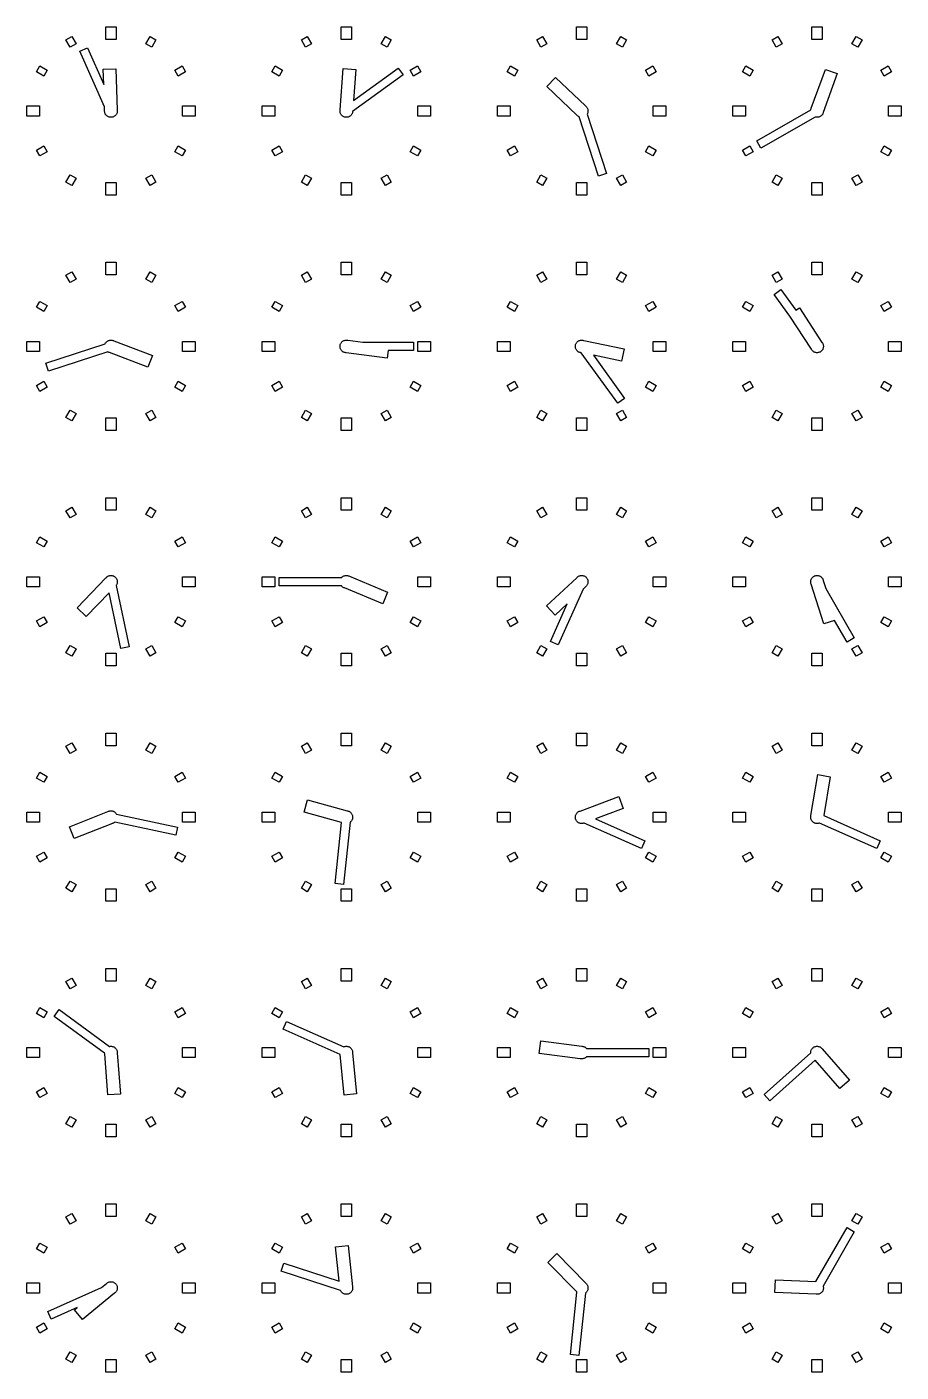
# Model space of a CAD drawing. Header units: millimetres. Extents: x -8 to 856, y -8 to 688.
# Drawn here: x 316 to 420, y 344 to 504 of the extents above; entities that cross this region are included whole.
import ezdxf

# ---------------------------------------------------------------- set-up
doc = ezdxf.new("R2010")
doc.units = ezdxf.units.MM

msp = doc.modelspace()

# ---------------------------------------------------------------- linework, layer by layer
for points in [[(326.6, 502.5), (325.4, 502.5), (325.4, 504), (326.6, 504), (326.6, 502.5)], [(354.6, 502.5), (353.4, 502.5), (353.4, 504), (354.6, 504), (354.6, 502.5)], [(382.6, 502.5), (381.4, 502.5), (381.4, 504), (382.6, 504), (382.6, 502.5)], [(410.6, 502.5), (409.4, 502.5), (409.4, 504), (410.6, 504), (410.6, 502.5)], [(321.85, 501.99), (321.15, 501.59), (320.65, 502.46), (321.35, 502.86), (321.85, 501.99)], [(330.85, 501.59), (330.15, 501.99), (330.65, 502.86), (331.35, 502.46), (330.85, 501.59)], [(349.85, 501.99), (349.15, 501.59), (348.65, 502.46), (349.35, 502.86), (349.85, 501.99)], [(358.85, 501.59), (358.15, 501.99), (358.65, 502.86), (359.35, 502.46), (358.85, 501.59)], [(377.85, 501.99), (377.15, 501.59), (376.65, 502.46), (377.35, 502.86), (377.85, 501.99)], [(386.85, 501.59), (386.15, 501.99), (386.65, 502.86), (387.35, 502.46), (386.85, 501.59)], [(405.85, 501.99), (405.15, 501.59), (404.65, 502.46), (405.35, 502.86), (405.85, 501.99)], [(414.85, 501.59), (414.15, 501.99), (414.65, 502.86), (415.35, 502.46), (414.85, 501.59)], [(326.7, 493.71), (326.67, 493.64), (326.63, 493.58), (326.58, 493.52), (326.53, 493.47), (326.48, 493.42), (326.42, 493.37), (326.36, 493.33), (326.29, 493.3), (326.22, 493.28), (326.15, 493.26), (326.07, 493.25), (326, 493.25), (325.93, 493.25), (325.85, 493.26), (325.78, 493.28), (325.71, 493.3), (325.64, 493.33), (325.58, 493.37), (325.52, 493.42), (325.47, 493.47), (325.42, 493.52), (325.37, 493.58), (325.33, 493.64), (325.3, 493.71), (325.28, 493.78), (325.26, 493.85), (325.25, 493.93), (325.25, 494), (325.25, 494.05), (325.23, 494.5), (322.29, 501.1), (323.2, 501.51), (325.14, 497.16), (325.08, 498.97), (326.58, 499.02), (326.75, 494.1), (326.75, 494.07), (326.75, 494), (326.75, 493.93), (326.74, 493.85), (326.72, 493.78), (326.7, 493.71)], [(318.41, 498.85), (318.01, 498.15), (317.14, 498.65), (317.54, 499.35), (318.41, 498.85)], [(333.99, 498.15), (333.59, 498.85), (334.46, 499.35), (334.86, 498.65), (333.99, 498.15)], [(346.41, 498.85), (346.01, 498.15), (345.14, 498.65), (345.54, 499.35), (346.41, 498.85)], [(361.99, 498.15), (361.59, 498.85), (362.46, 499.35), (362.86, 498.65), (361.99, 498.15)], [(374.41, 498.85), (374.01, 498.15), (373.14, 498.65), (373.54, 499.35), (374.41, 498.85)], [(389.99, 498.15), (389.59, 498.85), (390.46, 499.35), (390.86, 498.65), (389.99, 498.15)], [(402.41, 498.85), (402.01, 498.15), (401.14, 498.65), (401.54, 499.35), (402.41, 498.85)], [(417.99, 498.15), (417.59, 498.85), (418.46, 499.35), (418.86, 498.65), (417.99, 498.15)], [(354.7, 493.71), (354.67, 493.64), (354.63, 493.58), (354.58, 493.52), (354.53, 493.47), (354.48, 493.42), (354.42, 493.37), (354.36, 493.33), (354.29, 493.3), (354.22, 493.28), (354.15, 493.26), (354.07, 493.25), (354, 493.25), (353.93, 493.25), (353.85, 493.26), (353.78, 493.28), (353.71, 493.3), (353.64, 493.33), (353.58, 493.37), (353.52, 493.42), (353.47, 493.47), (353.42, 493.52), (353.37, 493.58), (353.33, 493.64), (353.3, 493.71), (353.28, 493.78), (353.26, 493.85), (353.25, 493.93), (353.25, 494), (353.25, 494.07), (353.26, 494.14), (353.64, 499.04), (355.14, 498.93), (354.85, 495.24), (360.18, 499.11), (360.77, 498.3), (354.75, 493.93), (354.75, 493.93), (354.74, 493.85), (354.72, 493.78), (354.7, 493.71)], [(382.7, 493.71), (382.67, 493.64), (382.65, 493.62), (384.95, 486.55), (384, 486.24), (381.7, 493.31), (381.64, 493.33), (381.58, 493.37), (381.52, 493.42), (381.47, 493.47), (381.42, 493.51), (377.86, 496.9), (378.89, 497.99), (382.46, 494.6), (382.48, 494.58), (382.53, 494.53), (382.58, 494.48), (382.63, 494.42), (382.67, 494.36), (382.7, 494.29), (382.72, 494.22), (382.74, 494.15), (382.75, 494.07), (382.75, 494), (382.75, 493.93), (382.74, 493.85), (382.72, 493.78), (382.7, 493.71)], [(409.26, 494.15), (409.28, 494.22), (409.3, 494.29), (409.32, 494.33), (411.01, 498.95), (412.41, 498.44), (410.73, 493.82), (410.72, 493.78), (410.7, 493.71), (410.67, 493.64), (410.63, 493.58), (410.58, 493.52), (410.53, 493.47), (410.48, 493.42), (410.42, 493.37), (410.36, 493.33), (410.29, 493.3), (410.22, 493.28), (410.15, 493.26), (410.07, 493.25), (410, 493.25), (409.93, 493.25), (409.85, 493.26), (409.78, 493.28), (409.76, 493.28), (403.32, 489.57), (402.82, 490.43), (409.26, 494.15)], [(317.5, 494.6), (317.5, 493.4), (316, 493.4), (316, 494.6), (317.5, 494.6)], [(334.5, 493.4), (334.5, 494.6), (336, 494.6), (336, 493.4), (334.5, 493.4)], [(345.5, 494.6), (345.5, 493.4), (344, 493.4), (344, 494.6), (345.5, 494.6)], [(362.5, 493.4), (362.5, 494.6), (364, 494.6), (364, 493.4), (362.5, 493.4)], [(373.5, 494.6), (373.5, 493.4), (372, 493.4), (372, 494.6), (373.5, 494.6)], [(390.5, 493.4), (390.5, 494.6), (392, 494.6), (392, 493.4), (390.5, 493.4)], [(401.5, 494.6), (401.5, 493.4), (400, 493.4), (400, 494.6), (401.5, 494.6)], [(418.5, 493.4), (418.5, 494.6), (420, 494.6), (420, 493.4), (418.5, 493.4)], [(318.01, 489.85), (318.41, 489.15), (317.54, 488.65), (317.14, 489.35), (318.01, 489.85)], [(333.59, 489.15), (333.99, 489.85), (334.86, 489.35), (334.46, 488.65), (333.59, 489.15)], [(346.01, 489.85), (346.41, 489.15), (345.54, 488.65), (345.14, 489.35), (346.01, 489.85)], [(361.59, 489.15), (361.99, 489.85), (362.86, 489.35), (362.46, 488.65), (361.59, 489.15)], [(374.01, 489.85), (374.41, 489.15), (373.54, 488.65), (373.14, 489.35), (374.01, 489.85)], [(389.59, 489.15), (389.99, 489.85), (390.86, 489.35), (390.46, 488.65), (389.59, 489.15)], [(402.01, 489.85), (402.41, 489.15), (401.54, 488.65), (401.14, 489.35), (402.01, 489.85)], [(417.59, 489.15), (417.99, 489.85), (418.86, 489.35), (418.46, 488.65), (417.59, 489.15)], [(320.65, 485.54), (321.15, 486.41), (321.85, 486.01), (321.35, 485.14), (320.65, 485.54)], [(330.15, 486.01), (330.85, 486.41), (331.35, 485.54), (330.65, 485.14), (330.15, 486.01)], [(349.15, 486.41), (349.85, 486.01), (349.35, 485.14), (348.65, 485.54), (349.15, 486.41)], [(358.15, 486.01), (358.85, 486.41), (359.35, 485.54), (358.65, 485.14), (358.15, 486.01)], [(376.65, 485.54), (377.15, 486.41), (377.85, 486.01), (377.35, 485.14), (376.65, 485.54)], [(386.15, 486.01), (386.85, 486.41), (387.35, 485.54), (386.65, 485.14), (386.15, 486.01)], [(404.65, 485.54), (405.15, 486.41), (405.85, 486.01), (405.35, 485.14), (404.65, 485.54)], [(414.15, 486.01), (414.85, 486.41), (415.35, 485.54), (414.65, 485.14), (414.15, 486.01)], [(325.4, 485.5), (326.6, 485.5), (326.6, 484), (325.4, 484), (325.4, 485.5)], [(353.4, 484), (353.4, 485.5), (354.6, 485.5), (354.6, 484), (353.4, 484)], [(381.4, 485.5), (382.6, 485.5), (382.6, 484), (381.4, 484), (381.4, 485.5)], [(409.4, 485.5), (410.6, 485.5), (410.6, 484), (409.4, 484), (409.4, 485.5)], [(326.6, 474.5), (325.4, 474.5), (325.4, 476), (326.6, 476), (326.6, 474.5)], [(354.6, 474.5), (353.4, 474.5), (353.4, 476), (354.6, 476), (354.6, 474.5)], [(382.6, 474.5), (381.4, 474.5), (381.4, 476), (382.6, 476), (382.6, 474.5)], [(410.6, 474.5), (409.4, 474.5), (409.4, 476), (410.6, 476), (410.6, 474.5)], [(321.85, 473.99), (321.15, 473.59), (320.65, 474.46), (321.35, 474.86), (321.85, 473.99)], [(330.85, 473.59), (330.15, 473.99), (330.65, 474.86), (331.35, 474.46), (330.85, 473.59)], [(349.85, 473.99), (349.15, 473.59), (348.65, 474.46), (349.35, 474.86), (349.85, 473.99)], [(358.85, 473.59), (358.15, 473.99), (358.65, 474.86), (359.35, 474.46), (358.85, 473.59)], [(377.85, 473.99), (377.15, 473.59), (376.65, 474.46), (377.35, 474.86), (377.85, 473.99)], [(386.85, 473.59), (386.15, 473.99), (386.65, 474.86), (387.35, 474.46), (386.85, 473.59)], [(405.85, 473.99), (405.15, 473.59), (404.65, 474.46), (405.35, 474.86), (405.85, 473.99)], [(414.85, 473.59), (414.15, 473.99), (414.65, 474.86), (415.35, 474.46), (414.85, 473.59)], [(410.7, 465.71), (410.67, 465.64), (410.63, 465.58), (410.58, 465.52), (410.53, 465.47), (410.48, 465.42), (410.42, 465.37), (410.36, 465.33), (410.29, 465.3), (410.22, 465.28), (410.15, 465.26), (410.07, 465.25), (410, 465.25), (409.93, 465.25), (409.85, 465.26), (409.78, 465.28), (409.71, 465.3), (409.64, 465.33), (409.58, 465.37), (409.52, 465.42), (409.47, 465.47), (409.42, 465.52), (409.37, 465.58), (409.33, 465.64), (409.33, 465.66), (406.78, 469.58), (404.89, 472.18), (405.7, 472.77), (407.48, 470.32), (407.91, 470.6), (410.58, 466.48), (410.58, 466.48), (410.63, 466.42), (410.67, 466.36), (410.7, 466.29), (410.72, 466.22), (410.74, 466.15), (410.75, 466.07), (410.75, 466), (410.75, 465.93), (410.74, 465.85), (410.72, 465.78), (410.7, 465.71)], [(318.41, 470.85), (318.01, 470.15), (317.14, 470.65), (317.54, 471.35), (318.41, 470.85)], [(333.99, 470.15), (333.59, 470.85), (334.46, 471.35), (334.86, 470.65), (333.99, 470.15)], [(346.41, 470.85), (346.01, 470.15), (345.14, 470.65), (345.54, 471.35), (346.41, 470.85)], [(361.99, 470.15), (361.59, 470.85), (362.46, 471.35), (362.86, 470.65), (361.99, 470.15)], [(374.41, 470.85), (374.01, 470.15), (373.14, 470.65), (373.54, 471.35), (374.41, 470.85)], [(389.99, 470.15), (389.59, 470.85), (390.46, 471.35), (390.86, 470.65), (389.99, 470.15)], [(402.41, 470.85), (402.01, 470.15), (401.14, 470.65), (401.54, 471.35), (402.41, 470.85)], [(417.99, 470.15), (417.59, 470.85), (418.46, 471.35), (418.86, 470.65), (417.99, 470.15)], [(317.5, 466.6), (317.5, 465.4), (316, 465.4), (316, 466.6), (317.5, 466.6)], [(325.31, 466.3), (325.33, 466.36), (325.37, 466.42), (325.42, 466.48), (325.47, 466.53), (325.52, 466.58), (325.58, 466.63), (325.64, 466.67), (325.71, 466.7), (325.78, 466.72), (325.85, 466.74), (325.93, 466.75), (326, 466.75), (326.07, 466.75), (326.15, 466.74), (326.22, 466.72), (326.29, 466.7), (326.35, 466.67), (330.94, 464.91), (330.4, 463.51), (325.81, 465.27), (325.78, 465.28), (325.71, 465.3), (325.64, 465.33), (325.62, 465.35), (318.55, 463.05), (318.24, 464), (325.31, 466.3)], [(334.5, 465.4), (334.5, 466.6), (336, 466.6), (336, 465.4), (334.5, 465.4)], [(345.5, 466.6), (345.5, 465.4), (344, 465.4), (344, 466.6), (345.5, 466.6)], [(353.93, 465.25), (353.85, 465.26), (353.78, 465.28), (353.71, 465.3), (353.64, 465.33), (353.58, 465.37), (353.52, 465.42), (353.47, 465.47), (353.42, 465.52), (353.37, 465.58), (353.33, 465.64), (353.3, 465.71), (353.28, 465.78), (353.26, 465.85), (353.25, 465.93), (353.25, 466), (353.25, 466.07), (353.26, 466.15), (353.28, 466.22), (353.3, 466.29), (353.33, 466.36), (353.37, 466.42), (353.42, 466.48), (353.47, 466.53), (353.52, 466.58), (353.58, 466.63), (353.64, 466.67), (353.71, 466.7), (353.78, 466.72), (353.85, 466.74), (353.93, 466.75), (354, 466.75), (354.07, 466.75), (354.15, 466.74), (354.18, 466.73), (355.95, 466.5), (362, 466.5), (362, 465.5), (358.98, 465.5), (358.86, 464.6), (353.98, 465.25), (353.93, 465.25)], [(362.5, 465.4), (362.5, 466.6), (364, 466.6), (364, 465.4), (362.5, 465.4)], [(373.5, 466.6), (373.5, 465.4), (372, 465.4), (372, 466.6), (373.5, 466.6)], [(381.93, 465.25), (381.85, 465.26), (381.78, 465.28), (381.71, 465.3), (381.64, 465.33), (381.58, 465.37), (381.52, 465.42), (381.47, 465.47), (381.42, 465.52), (381.37, 465.58), (381.33, 465.64), (381.3, 465.71), (381.28, 465.78), (381.26, 465.85), (381.25, 465.93), (381.25, 466), (381.25, 466.07), (381.26, 466.15), (381.28, 466.22), (381.3, 466.29), (381.33, 466.36), (381.37, 466.42), (381.42, 466.48), (381.47, 466.53), (381.52, 466.58), (381.58, 466.63), (381.64, 466.67), (381.71, 466.7), (381.78, 466.72), (381.85, 466.74), (381.93, 466.75), (382, 466.75), (382.07, 466.75), (382.15, 466.74), (382.22, 466.72), (382.24, 466.72), (387.05, 465.69), (386.73, 464.23), (383.39, 464.94), (387.11, 459.82), (386.3, 459.23), (381.93, 465.25), (381.93, 465.25)], [(390.5, 465.4), (390.5, 466.6), (392, 466.6), (392, 465.4), (390.5, 465.4)], [(401.5, 466.6), (401.5, 465.4), (400, 465.4), (400, 466.6), (401.5, 466.6)], [(418.5, 465.4), (418.5, 466.6), (420, 466.6), (420, 465.4), (418.5, 465.4)], [(318.01, 461.85), (318.41, 461.15), (317.54, 460.65), (317.14, 461.35), (318.01, 461.85)], [(333.59, 461.15), (333.99, 461.85), (334.86, 461.35), (334.46, 460.65), (333.59, 461.15)], [(346.01, 461.85), (346.41, 461.15), (345.54, 460.65), (345.14, 461.35), (346.01, 461.85)], [(361.59, 461.15), (361.99, 461.85), (362.86, 461.35), (362.46, 460.65), (361.59, 461.15)], [(374.01, 461.85), (374.41, 461.15), (373.54, 460.65), (373.14, 461.35), (374.01, 461.85)], [(389.59, 461.15), (389.99, 461.85), (390.86, 461.35), (390.46, 460.65), (389.59, 461.15)], [(402.01, 461.85), (402.41, 461.15), (401.54, 460.65), (401.14, 461.35), (402.01, 461.85)], [(417.59, 461.15), (417.99, 461.85), (418.86, 461.35), (418.46, 460.65), (417.59, 461.15)], [(320.65, 457.54), (321.15, 458.41), (321.85, 458.01), (321.35, 457.14), (320.65, 457.54)], [(330.15, 458.01), (330.85, 458.41), (331.35, 457.54), (330.65, 457.14), (330.15, 458.01)], [(349.15, 458.41), (349.85, 458.01), (349.35, 457.14), (348.65, 457.54), (349.15, 458.41)], [(358.15, 458.01), (358.85, 458.41), (359.35, 457.54), (358.65, 457.14), (358.15, 458.01)], [(377.15, 458.41), (377.85, 458.01), (377.35, 457.14), (376.65, 457.54), (377.15, 458.41)], [(386.15, 458.01), (386.85, 458.41), (387.35, 457.54), (386.65, 457.14), (386.15, 458.01)], [(404.65, 457.54), (405.15, 458.41), (405.85, 458.01), (405.35, 457.14), (404.65, 457.54)], [(414.15, 458.01), (414.85, 458.41), (415.35, 457.54), (414.65, 457.14), (414.15, 458.01)], [(325.4, 457.5), (326.6, 457.5), (326.6, 456), (325.4, 456), (325.4, 457.5)], [(353.4, 456), (353.4, 457.5), (354.6, 457.5), (354.6, 456), (353.4, 456)], [(381.4, 456), (381.4, 457.5), (382.6, 457.5), (382.6, 456), (381.4, 456)], [(409.4, 457.5), (410.6, 457.5), (410.6, 456), (409.4, 456), (409.4, 457.5)], [(326.6, 446.5), (325.4, 446.5), (325.4, 448), (326.6, 448), (326.6, 446.5)], [(354.6, 446.5), (353.4, 446.5), (353.4, 448), (354.6, 448), (354.6, 446.5)], [(382.6, 446.5), (381.4, 446.5), (381.4, 448), (382.6, 448), (382.6, 446.5)], [(410.6, 446.5), (409.4, 446.5), (409.4, 448), (410.6, 448), (410.6, 446.5)], [(321.85, 445.99), (321.15, 445.59), (320.65, 446.46), (321.35, 446.86), (321.85, 445.99)], [(330.85, 445.59), (330.15, 445.99), (330.65, 446.86), (331.35, 446.46), (330.85, 445.59)], [(349.85, 445.99), (349.15, 445.59), (348.65, 446.46), (349.35, 446.86), (349.85, 445.99)], [(358.85, 445.59), (358.15, 445.99), (358.65, 446.86), (359.35, 446.46), (358.85, 445.59)], [(377.85, 445.99), (377.15, 445.59), (376.65, 446.46), (377.35, 446.86), (377.85, 445.99)], [(386.85, 445.59), (386.15, 445.99), (386.65, 446.86), (387.35, 446.46), (386.85, 445.59)], [(405.85, 445.99), (405.15, 445.59), (404.65, 446.46), (405.35, 446.86), (405.85, 445.99)], [(414.85, 445.59), (414.15, 445.99), (414.65, 446.86), (415.35, 446.46), (414.85, 445.59)], [(318.41, 442.85), (318.01, 442.15), (317.14, 442.65), (317.54, 443.35), (318.41, 442.85)], [(333.99, 442.15), (333.59, 442.85), (334.46, 443.35), (334.86, 442.65), (333.99, 442.15)], [(346.41, 442.85), (346.01, 442.15), (345.14, 442.65), (345.54, 443.35), (346.41, 442.85)], [(361.99, 442.15), (361.59, 442.85), (362.46, 443.35), (362.86, 442.65), (361.99, 442.15)], [(374.41, 442.85), (374.01, 442.15), (373.14, 442.65), (373.54, 443.35), (374.41, 442.85)], [(389.99, 442.15), (389.59, 442.85), (390.46, 443.35), (390.86, 442.65), (389.99, 442.15)], [(402.41, 442.85), (402.01, 442.15), (401.14, 442.65), (401.54, 443.35), (402.41, 442.85)], [(417.99, 442.15), (417.59, 442.85), (418.46, 443.35), (418.86, 442.65), (417.99, 442.15)], [(317.5, 438.6), (317.5, 437.4), (316, 437.4), (316, 438.6), (317.5, 438.6)], [(325.4, 438.46), (325.42, 438.48), (325.47, 438.53), (325.52, 438.58), (325.58, 438.63), (325.64, 438.67), (325.71, 438.7), (325.78, 438.72), (325.85, 438.74), (325.93, 438.75), (326, 438.75), (326.07, 438.75), (326.15, 438.74), (326.22, 438.72), (326.29, 438.7), (326.36, 438.67), (326.42, 438.63), (326.48, 438.58), (326.53, 438.53), (326.58, 438.48), (326.63, 438.42), (326.67, 438.36), (326.7, 438.29), (326.72, 438.22), (326.74, 438.15), (326.75, 438.07), (326.75, 438), (326.75, 437.93), (326.74, 437.85), (326.72, 437.78), (326.7, 437.71), (326.67, 437.64), (326.63, 437.58), (326.61, 437.55), (328.15, 430.28), (327.17, 430.07), (325.77, 436.68), (323.07, 433.88), (321.99, 434.92), (325.4, 438.46)], [(334.5, 437.4), (334.5, 438.6), (336, 438.6), (336, 437.4), (334.5, 437.4)], [(345.5, 438.6), (345.5, 437.4), (344, 437.4), (344, 438.6), (345.5, 438.6)], [(353.47, 438.53), (353.52, 438.58), (353.58, 438.63), (353.64, 438.67), (353.71, 438.7), (353.78, 438.72), (353.85, 438.74), (353.93, 438.75), (354, 438.75), (354.07, 438.75), (354.15, 438.74), (354.22, 438.72), (354.29, 438.7), (354.36, 438.67), (354.36, 438.66), (358.91, 436.78), (358.33, 435.39), (353.79, 437.28), (353.78, 437.28), (353.71, 437.3), (353.64, 437.33), (353.58, 437.37), (353.52, 437.42), (353.47, 437.47), (353.44, 437.5), (346, 437.5), (346, 438.5), (353.44, 438.5), (353.47, 438.53)], [(362.5, 437.4), (362.5, 438.6), (364, 438.6), (364, 437.4), (362.5, 437.4)], [(373.5, 438.6), (373.5, 437.4), (372, 437.4), (372, 438.6), (373.5, 438.6)], [(380.28, 435.37), (378.85, 434.04), (377.83, 435.14), (381.43, 438.49), (381.47, 438.53), (381.52, 438.58), (381.58, 438.63), (381.64, 438.67), (381.71, 438.7), (381.78, 438.72), (381.85, 438.74), (381.93, 438.75), (382, 438.75), (382.07, 438.75), (382.15, 438.74), (382.22, 438.72), (382.29, 438.7), (382.36, 438.67), (382.42, 438.63), (382.48, 438.58), (382.53, 438.53), (382.58, 438.48), (382.63, 438.42), (382.67, 438.36), (382.7, 438.29), (382.72, 438.22), (382.74, 438.15), (382.75, 438.07), (382.75, 438), (382.75, 437.93), (382.74, 437.85), (382.72, 437.78), (382.7, 437.71), (382.67, 437.64), (382.63, 437.58), (382.58, 437.52), (382.53, 437.47), (382.48, 437.42), (382.45, 437.4), (382.16, 437.12), (379.2, 430.49), (378.29, 430.9), (380.28, 435.37)], [(390.5, 437.4), (390.5, 438.6), (392, 438.6), (392, 437.4), (390.5, 437.4)], [(401.5, 438.6), (401.5, 437.4), (400, 437.4), (400, 438.6), (401.5, 438.6)], [(409.3, 437.71), (409.28, 437.78), (409.26, 437.85), (409.25, 437.93), (409.25, 438), (409.25, 438.07), (409.26, 438.15), (409.28, 438.22), (409.3, 438.29), (409.33, 438.36), (409.37, 438.42), (409.42, 438.48), (409.47, 438.53), (409.52, 438.58), (409.58, 438.63), (409.64, 438.67), (409.71, 438.7), (409.78, 438.72), (409.85, 438.74), (409.93, 438.75), (410, 438.75), (410.07, 438.75), (410.15, 438.74), (410.22, 438.72), (410.29, 438.7), (410.36, 438.67), (410.42, 438.63), (410.48, 438.58), (410.53, 438.53), (410.58, 438.48), (410.63, 438.42), (410.67, 438.36), (410.7, 438.29), (410.72, 438.22), (410.74, 438.15), (410.74, 438.14), (411.04, 437.2), (414.43, 431.32), (413.57, 430.82), (412.07, 433.41), (410.79, 433.01), (409.31, 437.7), (409.3, 437.71)], [(418.5, 437.4), (418.5, 438.6), (420, 438.6), (420, 437.4), (418.5, 437.4)], [(318.01, 433.85), (318.41, 433.15), (317.54, 432.65), (317.14, 433.35), (318.01, 433.85)], [(333.59, 433.15), (333.99, 433.85), (334.86, 433.35), (334.46, 432.65), (333.59, 433.15)], [(346.01, 433.85), (346.41, 433.15), (345.54, 432.65), (345.14, 433.35), (346.01, 433.85)], [(361.59, 433.15), (361.99, 433.85), (362.86, 433.35), (362.46, 432.65), (361.59, 433.15)], [(374.01, 433.85), (374.41, 433.15), (373.54, 432.65), (373.14, 433.35), (374.01, 433.85)], [(389.59, 433.15), (389.99, 433.85), (390.86, 433.35), (390.46, 432.65), (389.59, 433.15)], [(402.01, 433.85), (402.41, 433.15), (401.54, 432.65), (401.14, 433.35), (402.01, 433.85)], [(417.59, 433.15), (417.99, 433.85), (418.86, 433.35), (418.46, 432.65), (417.59, 433.15)], [(320.65, 429.54), (321.15, 430.41), (321.85, 430.01), (321.35, 429.14), (320.65, 429.54)], [(330.15, 430.01), (330.85, 430.41), (331.35, 429.54), (330.65, 429.14), (330.15, 430.01)], [(348.65, 429.54), (349.15, 430.41), (349.85, 430.01), (349.35, 429.14), (348.65, 429.54)], [(358.15, 430.01), (358.85, 430.41), (359.35, 429.54), (358.65, 429.14), (358.15, 430.01)], [(376.65, 429.54), (377.15, 430.41), (377.85, 430.01), (377.35, 429.14), (376.65, 429.54)], [(386.15, 430.01), (386.85, 430.41), (387.35, 429.54), (386.65, 429.14), (386.15, 430.01)], [(405.15, 430.41), (405.85, 430.01), (405.35, 429.14), (404.65, 429.54), (405.15, 430.41)], [(414.15, 430.01), (414.85, 430.41), (415.35, 429.54), (414.65, 429.14), (414.15, 430.01)], [(325.4, 429.5), (326.6, 429.5), (326.6, 428), (325.4, 428), (325.4, 429.5)], [(353.4, 429.5), (354.6, 429.5), (354.6, 428), (353.4, 428), (353.4, 429.5)], [(381.4, 429.5), (382.6, 429.5), (382.6, 428), (381.4, 428), (381.4, 429.5)], [(409.4, 428), (409.4, 429.5), (410.6, 429.5), (410.6, 428), (409.4, 428)], [(326.6, 418.5), (325.4, 418.5), (325.4, 420), (326.6, 420), (326.6, 418.5)], [(354.6, 418.5), (353.4, 418.5), (353.4, 420), (354.6, 420), (354.6, 418.5)], [(382.6, 418.5), (381.4, 418.5), (381.4, 420), (382.6, 420), (382.6, 418.5)], [(410.6, 418.5), (409.4, 418.5), (409.4, 420), (410.6, 420), (410.6, 418.5)], [(321.85, 417.99), (321.15, 417.59), (320.65, 418.46), (321.35, 418.86), (321.85, 417.99)], [(330.85, 417.59), (330.15, 417.99), (330.65, 418.86), (331.35, 418.46), (330.85, 417.59)], [(349.85, 417.99), (349.15, 417.59), (348.65, 418.46), (349.35, 418.86), (349.85, 417.99)], [(358.85, 417.59), (358.15, 417.99), (358.65, 418.86), (359.35, 418.46), (358.85, 417.59)], [(377.85, 417.99), (377.15, 417.59), (376.65, 418.46), (377.35, 418.86), (377.85, 417.99)], [(386.85, 417.59), (386.15, 417.99), (386.65, 418.86), (387.35, 418.46), (386.85, 417.59)], [(405.85, 417.99), (405.15, 417.59), (404.65, 418.46), (405.35, 418.86), (405.85, 417.99)], [(414.85, 417.59), (414.15, 417.99), (414.65, 418.86), (415.35, 418.46), (414.85, 417.59)], [(318.41, 414.85), (318.01, 414.15), (317.14, 414.65), (317.54, 415.35), (318.41, 414.85)], [(333.99, 414.15), (333.59, 414.85), (334.46, 415.35), (334.86, 414.65), (333.99, 414.15)], [(346.41, 414.85), (346.01, 414.15), (345.14, 414.65), (345.54, 415.35), (346.41, 414.85)], [(361.99, 414.15), (361.59, 414.85), (362.46, 415.35), (362.86, 414.65), (361.99, 414.15)], [(374.41, 414.85), (374.01, 414.15), (373.14, 414.65), (373.54, 415.35), (374.41, 414.85)], [(389.99, 414.15), (389.59, 414.85), (390.46, 415.35), (390.86, 414.65), (389.99, 414.15)], [(402.41, 414.85), (402.01, 414.15), (401.14, 414.65), (401.54, 415.35), (402.41, 414.85)], [(410.29, 409.3), (410.22, 409.28), (410.15, 409.26), (410.07, 409.25), (410, 409.25), (409.93, 409.25), (409.85, 409.26), (409.78, 409.28), (409.71, 409.3), (409.64, 409.33), (409.58, 409.37), (409.52, 409.42), (409.47, 409.47), (409.42, 409.52), (409.37, 409.58), (409.33, 409.64), (409.3, 409.71), (409.28, 409.78), (409.26, 409.85), (409.25, 409.93), (409.25, 410), (409.25, 410.07), (409.26, 410.15), (409.27, 410.2), (410.09, 415.06), (411.56, 414.81), (410.79, 410.19), (417.51, 407.2), (417.1, 406.29), (410.31, 409.31), (410.29, 409.3)], [(417.99, 414.15), (417.59, 414.85), (418.46, 415.35), (418.86, 414.65), (417.99, 414.15)], [(353.43, 409.38), (348.98, 410.61), (349.38, 412.06), (354.12, 410.74), (354.15, 410.74), (354.22, 410.72), (354.29, 410.7), (354.36, 410.67), (354.42, 410.63), (354.48, 410.58), (354.53, 410.53), (354.58, 410.48), (354.63, 410.42), (354.67, 410.36), (354.7, 410.29), (354.72, 410.22), (354.74, 410.15), (354.75, 410.07), (354.75, 410), (354.75, 409.93), (354.74, 409.85), (354.72, 409.78), (354.7, 409.71), (354.67, 409.64), (354.63, 409.58), (354.58, 409.52), (354.53, 409.47), (354.48, 409.42), (354.44, 409.39), (353.66, 401.99), (352.67, 402.1), (353.43, 409.38)], [(382.29, 409.3), (382.22, 409.28), (382.15, 409.26), (382.07, 409.25), (382, 409.25), (381.93, 409.25), (381.85, 409.26), (381.78, 409.28), (381.71, 409.3), (381.64, 409.33), (381.58, 409.37), (381.52, 409.42), (381.47, 409.47), (381.42, 409.52), (381.37, 409.58), (381.33, 409.64), (381.3, 409.71), (381.28, 409.78), (381.26, 409.85), (381.25, 409.93), (381.25, 410), (381.25, 410.07), (381.26, 410.15), (381.28, 410.22), (381.3, 410.29), (381.33, 410.36), (381.37, 410.42), (381.42, 410.48), (381.47, 410.53), (381.52, 410.58), (381.58, 410.63), (381.64, 410.67), (381.71, 410.7), (381.78, 410.72), (381.81, 410.73), (386.42, 412.45), (386.95, 411.05), (383.65, 409.81), (389.51, 407.2), (389.1, 406.29), (382.31, 409.31), (382.29, 409.3)], [(317.5, 410.6), (317.5, 409.4), (316, 409.4), (316, 410.6), (317.5, 410.6)], [(325.64, 410.67), (325.71, 410.7), (325.78, 410.72), (325.85, 410.74), (325.93, 410.75), (326, 410.75), (326.07, 410.75), (326.15, 410.74), (326.22, 410.72), (326.29, 410.7), (326.36, 410.67), (326.42, 410.63), (326.48, 410.58), (326.53, 410.53), (326.58, 410.48), (326.63, 410.42), (326.66, 410.37), (333.93, 408.83), (333.72, 407.85), (326.45, 409.39), (326.42, 409.37), (326.36, 409.33), (326.29, 409.3), (326.22, 409.28), (326.2, 409.27), (321.62, 407.47), (321.07, 408.87), (325.64, 410.67)], [(334.5, 409.4), (334.5, 410.6), (336, 410.6), (336, 409.4), (334.5, 409.4)], [(345.5, 410.6), (345.5, 409.4), (344, 409.4), (344, 410.6), (345.5, 410.6)], [(362.5, 409.4), (362.5, 410.6), (364, 410.6), (364, 409.4), (362.5, 409.4)], [(373.5, 410.6), (373.5, 409.4), (372, 409.4), (372, 410.6), (373.5, 410.6)], [(390.5, 409.4), (390.5, 410.6), (392, 410.6), (392, 409.4), (390.5, 409.4)], [(401.5, 410.6), (401.5, 409.4), (400, 409.4), (400, 410.6), (401.5, 410.6)], [(418.5, 409.4), (418.5, 410.6), (420, 410.6), (420, 409.4), (418.5, 409.4)], [(318.01, 405.85), (318.41, 405.15), (317.54, 404.65), (317.14, 405.35), (318.01, 405.85)], [(333.59, 405.15), (333.99, 405.85), (334.86, 405.35), (334.46, 404.65), (333.59, 405.15)], [(346.01, 405.85), (346.41, 405.15), (345.54, 404.65), (345.14, 405.35), (346.01, 405.85)], [(361.59, 405.15), (361.99, 405.85), (362.86, 405.35), (362.46, 404.65), (361.59, 405.15)], [(374.01, 405.85), (374.41, 405.15), (373.54, 404.65), (373.14, 405.35), (374.01, 405.85)], [(389.59, 405.15), (389.99, 405.85), (390.86, 405.35), (390.46, 404.65), (389.59, 405.15)], [(402.01, 405.85), (402.41, 405.15), (401.54, 404.65), (401.14, 405.35), (402.01, 405.85)], [(417.59, 405.15), (417.99, 405.85), (418.86, 405.35), (418.46, 404.65), (417.59, 405.15)], [(320.65, 401.54), (321.15, 402.41), (321.85, 402.01), (321.35, 401.14), (320.65, 401.54)], [(330.15, 402.01), (330.85, 402.41), (331.35, 401.54), (330.65, 401.14), (330.15, 402.01)], [(348.65, 401.54), (349.15, 402.41), (349.85, 402.01), (349.35, 401.14), (348.65, 401.54)], [(358.15, 402.01), (358.85, 402.41), (359.35, 401.54), (358.65, 401.14), (358.15, 402.01)], [(377.15, 402.41), (377.85, 402.01), (377.35, 401.14), (376.65, 401.54), (377.15, 402.41)], [(386.15, 402.01), (386.85, 402.41), (387.35, 401.54), (386.65, 401.14), (386.15, 402.01)], [(405.15, 402.41), (405.85, 402.01), (405.35, 401.14), (404.65, 401.54), (405.15, 402.41)], [(414.15, 402.01), (414.85, 402.41), (415.35, 401.54), (414.65, 401.14), (414.15, 402.01)], [(325.4, 401.5), (326.6, 401.5), (326.6, 400), (325.4, 400), (325.4, 401.5)], [(353.4, 401.5), (354.6, 401.5), (354.6, 400), (353.4, 400), (353.4, 401.5)], [(381.4, 400), (381.4, 401.5), (382.6, 401.5), (382.6, 400), (381.4, 400)], [(409.4, 400), (409.4, 401.5), (410.6, 401.5), (410.6, 400), (409.4, 400)], [(326.6, 390.5), (325.4, 390.5), (325.4, 392), (326.6, 392), (326.6, 390.5)], [(354.6, 390.5), (353.4, 390.5), (353.4, 392), (354.6, 392), (354.6, 390.5)], [(382.6, 390.5), (381.4, 390.5), (381.4, 392), (382.6, 392), (382.6, 390.5)], [(410.6, 390.5), (409.4, 390.5), (409.4, 392), (410.6, 392), (410.6, 390.5)], [(321.85, 389.99), (321.15, 389.59), (320.65, 390.46), (321.35, 390.86), (321.85, 389.99)], [(330.85, 389.59), (330.15, 389.99), (330.65, 390.86), (331.35, 390.46), (330.85, 389.59)], [(349.85, 389.99), (349.15, 389.59), (348.65, 390.46), (349.35, 390.86), (349.85, 389.99)], [(358.85, 389.59), (358.15, 389.99), (358.65, 390.86), (359.35, 390.46), (358.85, 389.59)], [(377.85, 389.99), (377.15, 389.59), (376.65, 390.46), (377.35, 390.86), (377.85, 389.99)], [(386.85, 389.59), (386.15, 389.99), (386.65, 390.86), (387.35, 390.46), (386.85, 389.59)], [(405.85, 389.99), (405.15, 389.59), (404.65, 390.46), (405.35, 390.86), (405.85, 389.99)], [(414.85, 389.59), (414.15, 389.99), (414.65, 390.86), (415.35, 390.46), (414.85, 389.59)], [(318.41, 386.85), (318.01, 386.15), (317.14, 386.65), (317.54, 387.35), (318.41, 386.85)], [(333.99, 386.15), (333.59, 386.85), (334.46, 387.35), (334.86, 386.65), (333.99, 386.15)], [(346.41, 386.85), (346.01, 386.15), (345.14, 386.65), (345.54, 387.35), (346.41, 386.85)], [(361.99, 386.15), (361.59, 386.85), (362.46, 387.35), (362.86, 386.65), (361.99, 386.15)], [(374.41, 386.85), (374.01, 386.15), (373.14, 386.65), (373.54, 387.35), (374.41, 386.85)], [(389.99, 386.15), (389.59, 386.85), (390.46, 387.35), (390.86, 386.65), (389.99, 386.15)], [(402.41, 386.85), (402.01, 386.15), (401.14, 386.65), (401.54, 387.35), (402.41, 386.85)], [(417.99, 386.15), (417.59, 386.85), (418.46, 387.35), (418.86, 386.65), (417.99, 386.15)], [(325.25, 381.93), (325.25, 381.93), (319.23, 386.3), (319.82, 387.11), (325.84, 382.74), (325.85, 382.74), (325.93, 382.75), (326, 382.75), (326.07, 382.75), (326.15, 382.74), (326.22, 382.72), (326.29, 382.7), (326.36, 382.67), (326.42, 382.63), (326.48, 382.58), (326.53, 382.53), (326.58, 382.48), (326.63, 382.42), (326.67, 382.36), (326.7, 382.29), (326.72, 382.22), (326.74, 382.15), (326.75, 382.07), (326.75, 382), (326.75, 381.98), (327.14, 377.07), (325.64, 376.96), (325.26, 381.86), (325.25, 381.93)], [(346.49, 384.8), (346.9, 385.71), (353.69, 382.69), (353.71, 382.7), (353.78, 382.72), (353.85, 382.74), (353.93, 382.75), (354, 382.75), (354.07, 382.75), (354.15, 382.74), (354.22, 382.72), (354.29, 382.7), (354.36, 382.67), (354.42, 382.63), (354.48, 382.58), (354.53, 382.53), (354.58, 382.48), (354.63, 382.42), (354.67, 382.36), (354.7, 382.29), (354.72, 382.22), (354.74, 382.15), (354.75, 382.07), (354.75, 382), (354.75, 381.99), (355.23, 377.09), (353.73, 376.95), (353.27, 381.78), (346.49, 384.8)], [(317.5, 382.6), (317.5, 381.4), (316, 381.4), (316, 382.6), (317.5, 382.6)], [(334.5, 381.4), (334.5, 382.6), (336, 382.6), (336, 381.4), (334.5, 381.4)], [(345.5, 382.6), (345.5, 381.4), (344, 381.4), (344, 382.6), (345.5, 382.6)], [(362.5, 381.4), (362.5, 382.6), (364, 382.6), (364, 381.4), (362.5, 381.4)], [(373.5, 382.6), (373.5, 381.4), (372, 381.4), (372, 382.6), (373.5, 382.6)], [(382.53, 381.47), (382.48, 381.42), (382.42, 381.37), (382.36, 381.33), (382.29, 381.3), (382.22, 381.28), (382.15, 381.26), (382.07, 381.25), (382, 381.25), (381.93, 381.25), (381.85, 381.26), (381.82, 381.27), (376.94, 381.91), (377.14, 383.4), (382.02, 382.75), (382.07, 382.75), (382.15, 382.74), (382.22, 382.72), (382.29, 382.7), (382.36, 382.67), (382.42, 382.63), (382.48, 382.58), (382.53, 382.53), (382.56, 382.5), (390, 382.5), (390, 381.5), (382.56, 381.5), (382.53, 381.47)], [(390.5, 381.4), (390.5, 382.6), (392, 382.6), (392, 381.4), (390.5, 381.4)], [(401.5, 382.6), (401.5, 381.4), (400, 381.4), (400, 382.6), (401.5, 382.6)], [(409.25, 381.99), (409.25, 382), (409.25, 382.07), (409.26, 382.15), (409.28, 382.22), (409.3, 382.29), (409.33, 382.36), (409.37, 382.42), (409.42, 382.48), (409.47, 382.53), (409.52, 382.58), (409.58, 382.63), (409.64, 382.67), (409.71, 382.7), (409.78, 382.72), (409.85, 382.74), (409.93, 382.75), (410, 382.75), (410.07, 382.75), (410.15, 382.74), (410.22, 382.72), (410.29, 382.7), (410.36, 382.67), (410.42, 382.63), (410.48, 382.58), (410.53, 382.53), (410.58, 382.48), (410.62, 382.43), (413.85, 378.72), (412.71, 377.73), (409.77, 381.12), (404.39, 376.28), (403.72, 377.02), (409.25, 381.99)], [(418.5, 381.4), (418.5, 382.6), (420, 382.6), (420, 381.4), (418.5, 381.4)], [(318.01, 377.85), (318.41, 377.15), (317.54, 376.65), (317.14, 377.35), (318.01, 377.85)], [(333.59, 377.15), (333.99, 377.85), (334.86, 377.35), (334.46, 376.65), (333.59, 377.15)], [(346.01, 377.85), (346.41, 377.15), (345.54, 376.65), (345.14, 377.35), (346.01, 377.85)], [(361.59, 377.15), (361.99, 377.85), (362.86, 377.35), (362.46, 376.65), (361.59, 377.15)], [(374.01, 377.85), (374.41, 377.15), (373.54, 376.65), (373.14, 377.35), (374.01, 377.85)], [(389.59, 377.15), (389.99, 377.85), (390.86, 377.35), (390.46, 376.65), (389.59, 377.15)], [(402.01, 377.85), (402.41, 377.15), (401.54, 376.65), (401.14, 377.35), (402.01, 377.85)], [(417.59, 377.15), (417.99, 377.85), (418.86, 377.35), (418.46, 376.65), (417.59, 377.15)], [(320.65, 373.54), (321.15, 374.41), (321.85, 374.01), (321.35, 373.14), (320.65, 373.54)], [(330.15, 374.01), (330.85, 374.41), (331.35, 373.54), (330.65, 373.14), (330.15, 374.01)], [(348.65, 373.54), (349.15, 374.41), (349.85, 374.01), (349.35, 373.14), (348.65, 373.54)], [(358.15, 374.01), (358.85, 374.41), (359.35, 373.54), (358.65, 373.14), (358.15, 374.01)], [(376.65, 373.54), (377.15, 374.41), (377.85, 374.01), (377.35, 373.14), (376.65, 373.54)], [(386.15, 374.01), (386.85, 374.41), (387.35, 373.54), (386.65, 373.14), (386.15, 374.01)], [(404.65, 373.54), (405.15, 374.41), (405.85, 374.01), (405.35, 373.14), (404.65, 373.54)], [(414.15, 374.01), (414.85, 374.41), (415.35, 373.54), (414.65, 373.14), (414.15, 374.01)], [(325.4, 373.5), (326.6, 373.5), (326.6, 372), (325.4, 372), (325.4, 373.5)], [(353.4, 373.5), (354.6, 373.5), (354.6, 372), (353.4, 372), (353.4, 373.5)], [(381.4, 373.5), (382.6, 373.5), (382.6, 372), (381.4, 372), (381.4, 373.5)], [(409.4, 373.5), (410.6, 373.5), (410.6, 372), (409.4, 372), (409.4, 373.5)], [(326.6, 362.5), (325.4, 362.5), (325.4, 364), (326.6, 364), (326.6, 362.5)], [(354.6, 362.5), (353.4, 362.5), (353.4, 364), (354.6, 364), (354.6, 362.5)], [(382.6, 362.5), (381.4, 362.5), (381.4, 364), (382.6, 364), (382.6, 362.5)], [(410.6, 362.5), (409.4, 362.5), (409.4, 364), (410.6, 364), (410.6, 362.5)], [(321.85, 361.99), (321.15, 361.59), (320.65, 362.46), (321.35, 362.86), (321.85, 361.99)], [(330.85, 361.59), (330.15, 361.99), (330.65, 362.86), (331.35, 362.46), (330.85, 361.59)], [(349.85, 361.99), (349.15, 361.59), (348.65, 362.46), (349.35, 362.86), (349.85, 361.99)], [(358.85, 361.59), (358.15, 361.99), (358.65, 362.86), (359.35, 362.46), (358.85, 361.59)], [(377.85, 361.99), (377.15, 361.59), (376.65, 362.46), (377.35, 362.86), (377.85, 361.99)], [(386.85, 361.59), (386.15, 361.99), (386.65, 362.86), (387.35, 362.46), (386.85, 361.59)], [(405.85, 361.99), (405.15, 361.59), (404.65, 362.46), (405.35, 362.86), (405.85, 361.99)], [(414.85, 361.59), (414.15, 361.99), (414.65, 362.86), (415.35, 362.46), (414.85, 361.59)], [(410.7, 353.71), (410.67, 353.64), (410.63, 353.58), (410.58, 353.52), (410.53, 353.47), (410.48, 353.42), (410.42, 353.37), (410.36, 353.33), (410.29, 353.3), (410.22, 353.28), (410.15, 353.26), (410.07, 353.25), (410, 353.25), (409.93, 353.25), (409.89, 353.25), (404.97, 353.47), (405.04, 354.97), (409.86, 354.76), (413.57, 361.18), (414.43, 360.68), (410.72, 354.24), (410.72, 354.22), (410.74, 354.15), (410.75, 354.07), (410.75, 354), (410.75, 353.93), (410.74, 353.85), (410.72, 353.78), (410.7, 353.71)], [(318.41, 358.85), (318.01, 358.15), (317.14, 358.65), (317.54, 359.35), (318.41, 358.85)], [(333.99, 358.15), (333.59, 358.85), (334.46, 359.35), (334.86, 358.65), (333.99, 358.15)], [(346.41, 358.85), (346.01, 358.15), (345.14, 358.65), (345.54, 359.35), (346.41, 358.85)], [(354.7, 353.71), (354.67, 353.64), (354.63, 353.58), (354.58, 353.52), (354.53, 353.47), (354.48, 353.42), (354.42, 353.37), (354.36, 353.33), (354.29, 353.3), (354.22, 353.28), (354.15, 353.26), (354.07, 353.25), (354, 353.25), (353.93, 353.25), (353.85, 353.26), (353.78, 353.28), (353.71, 353.3), (353.64, 353.33), (353.58, 353.37), (353.52, 353.42), (353.47, 353.47), (353.42, 353.52), (353.37, 353.58), (353.33, 353.64), (353.31, 353.7), (346.24, 356), (346.55, 356.95), (353.16, 354.8), (352.73, 358.89), (354.22, 359.05), (354.74, 354.16), (354.74, 354.15), (354.75, 354.07), (354.75, 354), (354.75, 353.93), (354.74, 353.85), (354.72, 353.78), (354.7, 353.71)], [(361.99, 358.15), (361.59, 358.85), (362.46, 359.35), (362.86, 358.65), (361.99, 358.15)], [(374.41, 358.85), (374.01, 358.15), (373.14, 358.65), (373.54, 359.35), (374.41, 358.85)], [(389.99, 358.15), (389.59, 358.85), (390.46, 359.35), (390.86, 358.65), (389.99, 358.15)], [(402.41, 358.85), (402.01, 358.15), (401.14, 358.65), (401.54, 359.35), (402.41, 358.85)], [(417.99, 358.15), (417.59, 358.85), (418.46, 359.35), (418.86, 358.65), (417.99, 358.15)], [(381.44, 353.49), (381.42, 353.52), (381.41, 353.53), (377.96, 357.04), (379.03, 358.09), (382.48, 354.59), (382.48, 354.58), (382.53, 354.53), (382.58, 354.48), (382.63, 354.42), (382.67, 354.36), (382.7, 354.29), (382.72, 354.22), (382.74, 354.15), (382.75, 354.07), (382.75, 354), (382.75, 353.93), (382.74, 353.85), (382.72, 353.78), (382.7, 353.71), (382.67, 353.64), (382.63, 353.58), (382.58, 353.52), (382.53, 353.47), (382.48, 353.42), (382.44, 353.39), (381.66, 345.99), (380.67, 346.1), (381.44, 353.49)], [(317.5, 354.6), (317.5, 353.4), (316, 353.4), (316, 354.6), (317.5, 354.6)], [(324.88, 354.05), (325.46, 354.53), (325.47, 354.53), (325.52, 354.58), (325.58, 354.63), (325.64, 354.67), (325.71, 354.7), (325.78, 354.72), (325.85, 354.74), (325.93, 354.75), (326, 354.75), (326.07, 354.75), (326.15, 354.74), (326.22, 354.72), (326.29, 354.7), (326.36, 354.67), (326.42, 354.63), (326.48, 354.58), (326.53, 354.53), (326.58, 354.48), (326.63, 354.42), (326.67, 354.36), (326.7, 354.29), (326.72, 354.22), (326.74, 354.15), (326.75, 354.07), (326.75, 354), (326.75, 353.93), (326.74, 353.85), (326.72, 353.78), (326.7, 353.71), (326.67, 353.64), (326.63, 353.58), (326.58, 353.52), (326.53, 353.47), (326.48, 353.42), (326.42, 353.37), (326.41, 353.37), (322.62, 350.24), (321.66, 351.4), (321.99, 351.67), (318.9, 350.29), (318.49, 351.2), (324.88, 354.05)], [(334.5, 353.4), (334.5, 354.6), (336, 354.6), (336, 353.4), (334.5, 353.4)], [(345.5, 354.6), (345.5, 353.4), (344, 353.4), (344, 354.6), (345.5, 354.6)], [(362.5, 353.4), (362.5, 354.6), (364, 354.6), (364, 353.4), (362.5, 353.4)], [(373.5, 354.6), (373.5, 353.4), (372, 353.4), (372, 354.6), (373.5, 354.6)], [(390.5, 353.4), (390.5, 354.6), (392, 354.6), (392, 353.4), (390.5, 353.4)], [(401.5, 354.6), (401.5, 353.4), (400, 353.4), (400, 354.6), (401.5, 354.6)], [(418.5, 353.4), (418.5, 354.6), (420, 354.6), (420, 353.4), (418.5, 353.4)], [(318.01, 349.85), (318.41, 349.15), (317.54, 348.65), (317.14, 349.35), (318.01, 349.85)], [(333.59, 349.15), (333.99, 349.85), (334.86, 349.35), (334.46, 348.65), (333.59, 349.15)], [(346.01, 349.85), (346.41, 349.15), (345.54, 348.65), (345.14, 349.35), (346.01, 349.85)], [(361.59, 349.15), (361.99, 349.85), (362.86, 349.35), (362.46, 348.65), (361.59, 349.15)], [(374.01, 349.85), (374.41, 349.15), (373.54, 348.65), (373.14, 349.35), (374.01, 349.85)], [(389.59, 349.15), (389.99, 349.85), (390.86, 349.35), (390.46, 348.65), (389.59, 349.15)], [(402.01, 349.85), (402.41, 349.15), (401.54, 348.65), (401.14, 349.35), (402.01, 349.85)], [(417.59, 349.15), (417.99, 349.85), (418.86, 349.35), (418.46, 348.65), (417.59, 349.15)], [(320.65, 345.54), (321.15, 346.41), (321.85, 346.01), (321.35, 345.14), (320.65, 345.54)], [(330.15, 346.01), (330.85, 346.41), (331.35, 345.54), (330.65, 345.14), (330.15, 346.01)], [(348.65, 345.54), (349.15, 346.41), (349.85, 346.01), (349.35, 345.14), (348.65, 345.54)], [(358.15, 346.01), (358.85, 346.41), (359.35, 345.54), (358.65, 345.14), (358.15, 346.01)], [(376.65, 345.54), (377.15, 346.41), (377.85, 346.01), (377.35, 345.14), (376.65, 345.54)], [(386.15, 346.01), (386.85, 346.41), (387.35, 345.54), (386.65, 345.14), (386.15, 346.01)], [(404.65, 345.54), (405.15, 346.41), (405.85, 346.01), (405.35, 345.14), (404.65, 345.54)], [(414.15, 346.01), (414.85, 346.41), (415.35, 345.54), (414.65, 345.14), (414.15, 346.01)], [(325.4, 345.5), (326.6, 345.5), (326.6, 344), (325.4, 344), (325.4, 345.5)], [(353.4, 345.5), (354.6, 345.5), (354.6, 344), (353.4, 344), (353.4, 345.5)], [(381.4, 345.5), (382.6, 345.5), (382.6, 344), (381.4, 344), (381.4, 345.5)], [(409.4, 345.5), (410.6, 345.5), (410.6, 344), (409.4, 344), (409.4, 345.5)]]:
    msp.add_lwpolyline(points, close=True)

doc.saveas('drawing.dxf')
